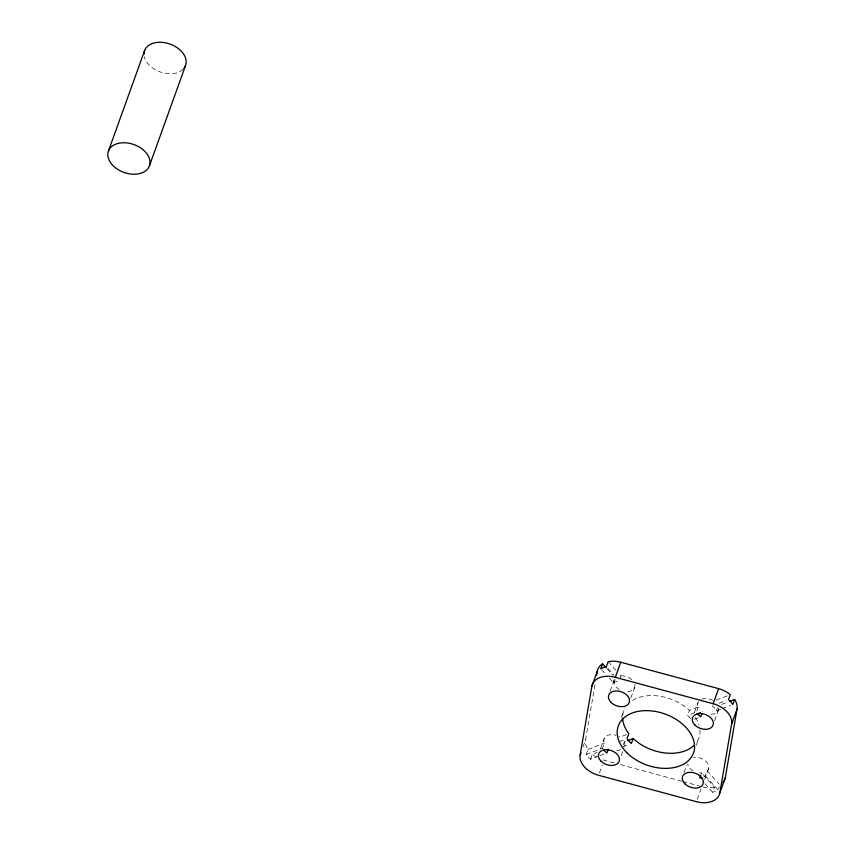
<?xml version="1.0" encoding="UTF-8"?>
<svg xmlns="http://www.w3.org/2000/svg" width="845" height="845" viewBox="0 0 845 845"><rect width="100%" height="100%" fill="white"/><g stroke="black" fill="none" stroke-linecap="round" stroke-linejoin="round"><path stroke-width="0.63" stroke-dasharray="4.22 3.17" d="M583.071 746.811L585.574 739.861L595.292 682.918M610.196 691.041L614.104 680.13M600.584 748.649L604.038 739.026M694.474 712.504L697.928 702.882M684.017 772.488L686.605 765.274M598.725 756.085L590.549 759.243A21.801 14.787 19.8 0 1 586.198 754.437L588.004 749.42A21.801 14.787 19.8 0 1 585.574 739.861M609.382 678.292L613.671 683.024L615.023 679.253M590.549 759.243L592.356 754.215L597.035 752.42M619.924 678.884L621.012 675.873L619.29 673.983M602.876 748.797A10.9 7.394 19.8 0 1 602.559 748.142L604.365 743.114A10.9 7.394 19.8 0 1 615.889 735.235M599.443 772.964L602.369 764.852M621.392 717.373L623.916 710.339M623.283 744.91L624.37 741.889L626.567 741.044M690.724 718.651A39.968 27.103 19.8 0 0 687.629 715.388L689.435 710.37L698.255 706.969A10.9 7.394 19.8 0 1 698.519 701.614M698.255 706.969L696.449 711.997L687.629 715.388M712.208 705.659L712.092 705.976A10.9 7.394 19.8 0 1 716.444 710.772L721.123 708.976M716.444 710.772L717.532 707.761M701.16 774.252L701.614 772.995A10.9 7.394 19.8 0 1 699.237 772.921M703.621 777.062A10.9 7.394 19.8 0 0 705.332 775.89L707.138 770.862A10.9 7.394 19.8 0 0 706.071 761.472A10.9 7.394 19.8 0 0 693.534 757.447M697.273 799.381L701.033 788.945M704.952 783.695L712.673 792.209L714.479 787.181L701.614 772.995M718.535 789.135L719.327 786.938M630.793 698.076L634.722 687.196M621.202 755.652L623.821 748.395M696.259 745.322L698.762 738.382M714.648 720.722L718.577 709.842M704.614 779.534L708.511 768.728M588.004 749.42L604.365 743.114M626.631 734.548L620.019 737.093A10.9 7.394 19.8 0 0 618.941 736.46M716.243 700.051L727.925 695.551M586.198 754.437L602.559 748.142M619.311 741.699L624.825 739.576M719.106 703.272L726.119 700.568M721.757 704.392L727.598 702.142M599.897 755.641L606.911 752.937M622.554 746.917L629.166 744.371M694.178 719.338L698.593 717.648M722.285 708.522L730.471 705.374M614.199 762.961L604.038 760.215A21.801 14.787 19.8 0 1 601.788 759.518M620.557 764.672L681.535 781.139M682.813 781.477L699.322 785.934M608.146 661.677L615.868 670.191M707.138 770.862L719.148 784.107M608.051 668.596L614.051 675.218M705.332 775.89L718.197 790.086A21.801 14.787 19.8 0 1 712.673 792.209M606.9 668.543L612.91 675.166M601.661 669.779L605.949 674.511M596.517 757.109A21.801 14.787 19.8 0 1 592.356 754.215M693.196 770.936A10.9 7.394 19.8 0 1 687.693 763.7M624.37 741.889A10.9 7.394 19.8 0 1 624.096 747.244M620.895 749.705A10.9 7.394 19.8 0 1 615.044 750.244M634.817 684.418A10.9 7.394 19.8 0 1 625.068 691.463M619.374 689.509A10.9 7.394 19.8 0 1 614.526 679.2M621.012 675.873A10.9 7.394 19.8 0 1 632.694 680.521M718.789 707.772A10.9 7.394 19.8 0 1 707.941 713.93M702.871 711.934A10.9 7.394 19.8 0 1 702.607 711.775M701.73 699.164A10.9 7.394 19.8 0 1 712.821 700.315M613.671 683.024A10.9 7.394 19.8 0 1 619.205 680.89M699.966 730.038A39.968 27.103 19.8 0 1 695.857 743.399M622.691 715.451A39.968 27.103 19.8 0 1 625.057 707.973M632.482 700.463A39.968 27.103 19.8 0 1 689.435 710.37M695.467 717.542A39.968 27.103 19.8 0 1 699.016 725.021M714.479 787.181A21.801 14.787 19.8 0 1 702.617 786.811M183.122 69.248A21.801 14.787 19.8 0 1 161.099 72.248A21.801 14.787 19.8 0 1 144.273 56.71"/><path stroke-width="1.27" d="M729.943 701.244L734.611 699.449A21.801 14.787 19.8 0 1 737.041 709.008L725.337 777.59L719.908 792.663A21.801 14.787 19.8 0 1 696.438 801.694L598.609 775.287A21.801 14.787 19.8 0 1 580.156 754.934L591.859 686.351L597.278 671.279A21.801 14.787 19.8 0 1 602.612 663.811L606.045 667.592M596.623 675.155L597.278 671.279M719.908 792.663L731.612 724.08L737.041 709.008M108.53 150.79L144.706 50.299M149.311 166.18A21.801 14.787 19.8 0 0 123.454 142.742A21.801 14.787 19.8 0 0 113.99 166.539A21.801 14.787 19.8 0 0 149.311 166.18L185.488 65.688M602.612 663.811L600.806 668.828A21.801 14.787 19.8 0 1 606.33 666.705L608.146 661.677A21.801 14.787 19.8 0 1 620.748 662.237L718.588 688.654A21.801 14.787 19.8 0 1 730.27 694.653L728.453 699.671A21.801 14.787 19.8 0 1 732.805 704.466L734.611 699.449M580.156 754.934L580.99 752.61M591.859 686.351A21.801 14.787 19.8 0 1 615.329 677.31L620.748 662.237M608.263 749.166L606.911 752.937A10.9 7.394 19.8 0 1 603.731 750.096M694.505 744.91A39.968 27.103 19.8 0 1 633.18 738.498L631.373 743.526A39.968 27.103 19.8 0 1 627.022 738.72L628.838 733.703A39.968 27.103 19.8 0 1 622.617 718.134M701.878 713.782L700.79 716.792A10.9 7.394 19.8 0 1 697.378 713.634M731.612 724.08A21.801 14.787 19.8 0 0 713.159 703.727L718.588 688.654M700.822 775.192L699.797 778.023A10.9 7.394 19.8 0 0 701.825 777.717M627.677 740.621L633.18 738.498M697.093 713.888L700.399 712.62M615.329 677.31L713.159 703.727M725.337 777.59A21.801 14.787 19.8 0 1 722.961 782.586M143.988 54.481A21.801 14.787 19.8 0 1 169.834 43.993A21.801 14.787 19.8 0 1 183.861 68.434M685.041 783.97A10.9 7.394 19.8 0 0 702.871 784.34A10.9 7.394 19.8 0 0 690.481 772.351A10.9 7.394 19.8 0 0 685.041 783.97M601.186 761.334A10.9 7.394 19.8 0 0 619.015 761.694A10.9 7.394 19.8 0 0 606.625 749.705A10.9 7.394 19.8 0 0 601.186 761.334M611.21 702.544A10.9 7.394 19.8 0 0 629.05 702.913A10.9 7.394 19.8 0 0 616.649 690.925A10.9 7.394 19.8 0 0 611.21 702.544M695.065 725.19A10.9 7.394 19.8 0 0 712.905 725.549A10.9 7.394 19.8 0 0 700.505 713.56A10.9 7.394 19.8 0 0 695.065 725.19M627.434 753.265A39.968 27.103 19.8 0 0 692.837 754.606A39.968 27.103 19.8 0 0 647.376 710.645A39.968 27.103 19.8 0 0 627.434 753.265"/></g></svg>
